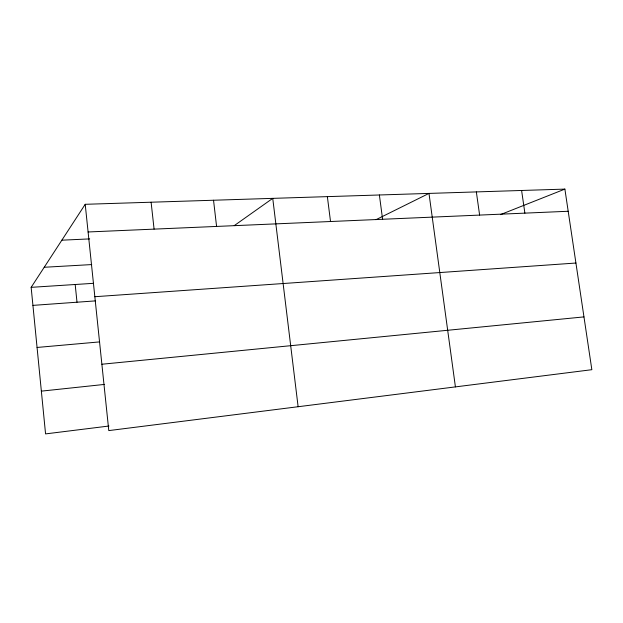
<?xml version="1.0" encoding="UTF-8"?>
<svg xmlns="http://www.w3.org/2000/svg" width="623" height="623" viewBox="0 0 623 623"><rect width="100%" height="100%" fill="white"/><g stroke="black" fill="none" stroke-linecap="round" stroke-linejoin="round"><path stroke-width="0.93" d="M108.955 426.023L45.565 433.896L31.15 287.343L85.211 204.305L564.882 189.104L591.85 369.696L108.791 430.594L85.211 204.305M234.209 225.658L272.742 198.363L298.121 406.726M375.942 219.709L428.99 193.41L455.413 386.891M500.378 214.655L564.882 189.104M41.359 391.143L104.617 384.399M101.876 364.237L583.961 316.897M37.061 347.455L99.641 341.895M32.926 305.379L95.374 300.893M94.836 296.712L575.925 263.031M31.15 287.343L93.543 283.317M44.217 267.267L91.737 264.573M61.856 240.182L89.689 238.897M88.092 231.974L568.192 211.267M521.599 190.474L524.885 213.136M476.346 191.907L479.617 215.083M379.384 194.983L382.592 219.273M327.363 196.634L330.525 221.515M213.533 200.24L216.578 226.429M151.109 202.218L154.083 229.124M75.188 284.501L77.003 302.217"/></g></svg>
